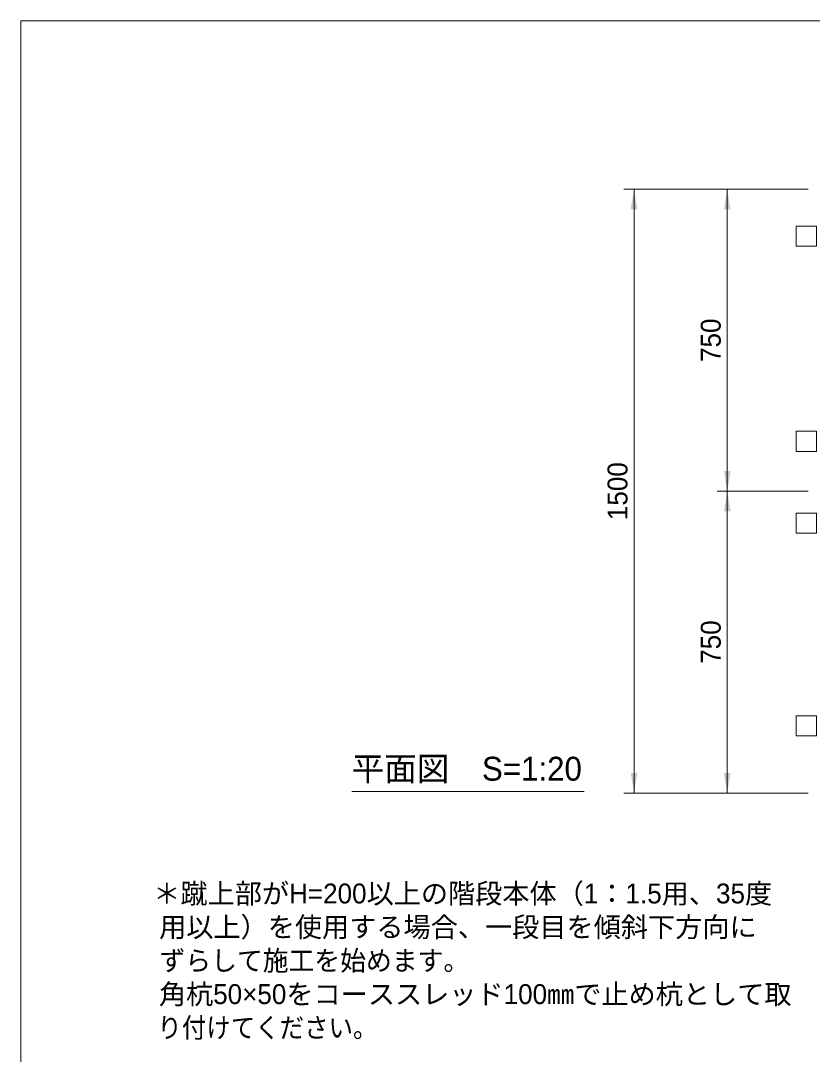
# Model space of a CAD drawing. Units: millimetres at full size, sheet at 1:20. Extents: x 200 to 8200, y 200 to 5740.
# Drawn here: x 200 to 2168, y 3172 to 5740 of the extents above; entities that cross this region are included whole.
import ezdxf
from ezdxf.enums import TextEntityAlignment as Align

# ---------------------------------------------------------------- set-up
doc = ezdxf.new("R2010")
doc.units = ezdxf.units.MM
doc.header["$LTSCALE"] = 20
for name, color, linetype, lineweight in [('図面枠-A3', 7, 'Continuous', 20), ('寸法', 7, 'Continuous', 13), ('縮尺', 7, 'Continuous', 15), ('角材', 7, 'Continuous', 18)]:
    doc.layers.add(name, color=color, linetype=linetype, lineweight=lineweight)
doc.layers.add('文字', color=7, linetype='Continuous')
doc.styles.add('ＭＳ Ｐゴシック', font='')
doc.styles.get('ＭＳ Ｐゴシック').set_extended_font_data('MS PGothic')

# ---------------------------------------------------------------- blocks, each defined once
blk = doc.blocks.new('filled_arrow')
at = {"color": 0, "linetype": 'Continuous', "lineweight": -2}
blk.add_solid([(7.5, 1.25), (0, 0), (7.5, -1.25)], dxfattribs=at)

msp = doc.modelspace()

# ---------------------------------------------------------------- linework, layer by layer
at = {"layer": '図面枠-A3'}
msp.add_lwpolyline([(200, 200), (8200, 200), (8200, 5740), (200, 5740)], close=True, dxfattribs=at)
at = {"layer": '寸法'}
for p, q in [((2157.62, 5320.96), (1699.39, 5320.96)), ((1724.39, 5320.96), (1724.39, 3820.96)), ((2157.62, 5320.96), (1931.14, 5320.96)), ((1956.14, 5320.96), (1956.14, 4570.96)), ((2157.62, 4570.96), (1931.14, 4570.96)), ((2157.62, 4570.96), (1931.14, 4570.96)), ((1956.14, 4570.96), (1956.14, 3820.96)), ((2157.62, 3820.96), (1699.39, 3820.96)), ((2157.62, 3820.96), (1931.14, 3820.96))]:
    msp.add_line(p, q, dxfattribs=at)
at = {"layer": '縮尺'}
msp.add_line((1023.04, 3824.85), (1600.73, 3824.85), dxfattribs=at)
at = {"layer": '角材'}
for points in [[(2127.62, 5229.68), (2127.62, 5179.68), (2177.62, 5179.68), (2177.62, 5229.68)], [(2127.62, 4719.84), (2127.62, 4669.84), (2177.62, 4669.84), (2177.62, 4719.84)], [(2127.62, 4516.67), (2127.62, 4466.67), (2177.62, 4466.67), (2177.62, 4516.67)], [(2127.62, 4012.76), (2127.62, 3962.76), (2177.62, 3962.76), (2177.62, 4012.76)]]:
    msp.add_lwpolyline(points, close=True, dxfattribs=at)

# ---------------------------------------------------------------- block references
at = {"layer": '寸法', "xscale": 6.67, "yscale": 6.67}
for p, rotation in [((1724.39, 5320.96), 270), ((1956.14, 5320.96), 270), ((1956.14, 4570.96), 90), ((1956.14, 4570.96), 270), ((1724.39, 3820.96), 90), ((1956.14, 3820.96), 90)]:
    msp.add_blockref('filled_arrow', p, dxfattribs=dict(at, rotation=rotation))

# ---------------------------------------------------------------- texts
at = {"layer": '寸法', "style": 'ＭＳ Ｐゴシック'}
for s, p in [('750', (1915.14, 4945.96)), ('1500', (1683.39, 4570.96)), ('750', (1915.14, 4195.96))]:
    msp.add_text(s, height=49.49, rotation=90, dxfattribs=at).set_placement(p, align=Align.MIDDLE_CENTER)
at = {"layer": '文字', "style": 'ＭＳ Ｐゴシック'}
for s, p in [('＊蹴上部がH=200以上の階段本体（1：1.5用、35度', (529.59, 3531.7)), ('用以上）を使用する場合、一段目を傾斜下方向に', (544.08, 3448.37)), ('角杭50×50をコーススレッド100㎜で止め杭として取', (543.51, 3281.7))]:
    msp.add_text(s, height=49.49, dxfattribs=at).set_placement(p, align=Align.BOTTOM_LEFT)
for s, width, p in [('ずらして施工を始めます。', 0.95, (545.21, 3365.03)), ('り付けてください。', 0.9, (539.82, 3198.37))]:
    msp.add_text(s, height=49.49, dxfattribs=dict(at, width=width)).set_placement(p, align=Align.BOTTOM_LEFT)
at = {"layer": '縮尺', "style": 'ＭＳ Ｐゴシック'}
msp.add_text('平面図\u3000S=1:20', height=59.38, dxfattribs=at).set_placement((1022.51, 3833.83), align=Align.BOTTOM_LEFT)

doc.saveas('drawing.dxf')
